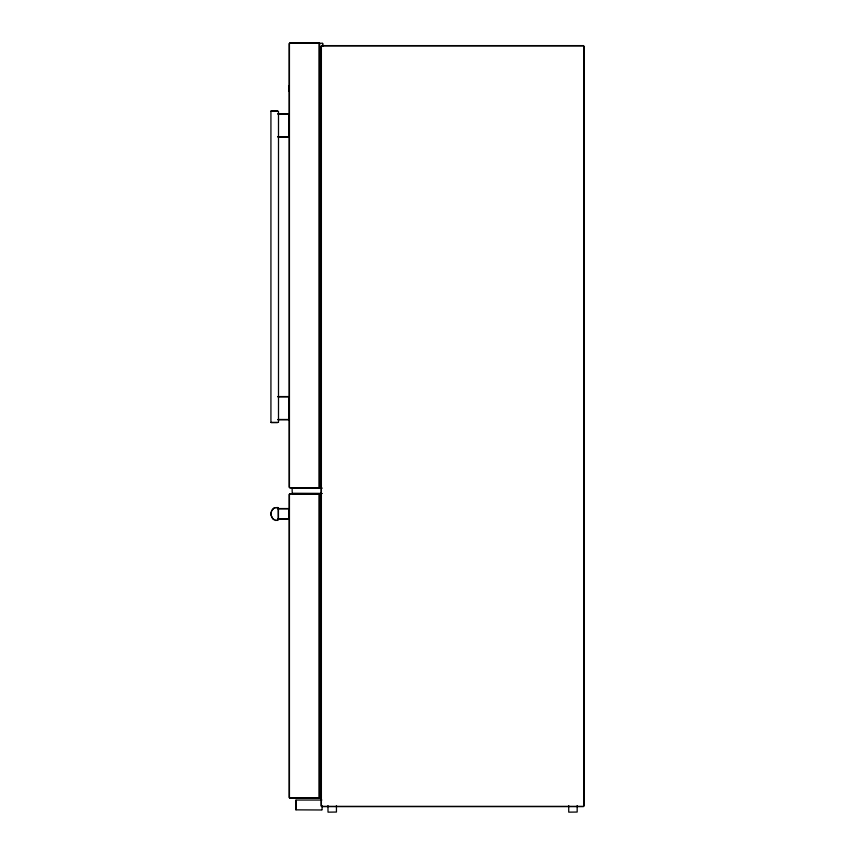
<?xml version="1.0" encoding="UTF-8"?>
<svg xmlns="http://www.w3.org/2000/svg" width="855" height="855" viewBox="0 0 855 855"><rect width="100%" height="100%" fill="white"/><g stroke="black" fill="none" stroke-linecap="round" stroke-linejoin="round"><path stroke-width="1.28" d="M278.441 508.137L278.441 519.68M271.516 511.418L271.302 512.22A8.09 8.09 0 0 0 271.302 515.597L272.2 517.874L274.316 519.904M271.826 510.659L271.163 512.198A8.229 8.229 0 0 0 271.163 515.629L273.055 519.177L276.272 520.396M278.303 519.658L278.228 508.03M271.687 510.595L274.252 507.785L277.64 507.507M272.2 509.943L272.649 509.313M273.151 508.757L274.947 507.646L277.597 507.646M277.597 520.182L275.588 520.481M276.956 520.481L277.64 520.31M289.802 42.846L319.022 42.846M289.802 43.113L319.022 43.113M319.353 43.231L322.474 43.231M321.694 45.614L583.463 45.614M321.694 45.839L583.463 45.839M271.121 110.99L277.597 110.99M270.982 111.129L277.64 111.129M277.886 113.811L288.466 113.811M277.886 114.078L288.466 114.078M277.886 136.736L288.466 136.736M277.886 136.992L288.466 136.992M277.886 396.57L288.466 396.57M277.886 396.827L288.466 396.827M277.886 419.484L288.466 419.484M277.886 419.752L288.466 419.752M270.982 422.434L277.64 422.434M271.121 422.573L277.597 422.573M319.353 487.446L321.427 487.446M289.802 487.671L319.022 487.671M289.802 487.938L319.022 487.938M292.357 488.066L321.918 488.066M292.357 488.173L321.918 488.173M289.802 493.688L319.022 493.688M289.802 493.955L319.022 493.955M319.353 494.083L321.427 494.083M277.886 508.554L288.466 508.554M277.886 508.821L288.466 508.821M277.886 519.006L288.466 519.006M277.886 519.274L288.466 519.274M319.353 797.747L321.427 797.747M289.802 797.972L319.022 797.972M289.802 798.239L319.022 798.239M296.087 800.045L321.854 800.045M321.694 806.383L583.463 806.383M321.694 806.607L583.463 806.607M296.087 809.856L321.854 809.984M583.986 46.149L583.986 806.073M583.762 46.149L583.762 806.073M577.168 805.549L577.168 812.047L568.735 812.154L568.714 805.549M336.443 805.549L336.443 812.047L328.01 812.154L327.978 805.549M322.709 43.477L322.709 46.138M322.613 43.477L322.613 46.138M322.143 805.677L322.025 809.685M321.384 46.149L321.384 806.073M321.159 46.149L321.159 806.073M319.642 43.477L319.642 487.307M319.642 494.318L319.642 797.608M319.385 43.477L319.385 487.307M319.385 494.318L319.385 797.608M319.214 43.477L319.214 487.307M319.214 494.318L319.214 797.608M295.916 800.333L295.916 809.685M295.798 800.333L295.798 809.685M292.121 488.312L292.218 493.314M289.439 43.477L289.439 487.307M289.439 494.318L289.439 797.608M289.214 86.056L289.214 90.726M289.172 43.477L289.172 487.307M289.172 494.318L289.172 797.608M289.022 85.831L289.022 90.951M288.83 86.056L288.83 90.726M288.819 114.442L288.819 136.373M288.819 397.19L288.819 419.121M288.819 509.185L288.819 518.643M278.495 111.321L278.495 422.242M270.928 111.321L270.928 422.242M321.918 493.453L292.357 493.453L321.918 493.559"/></g></svg>
